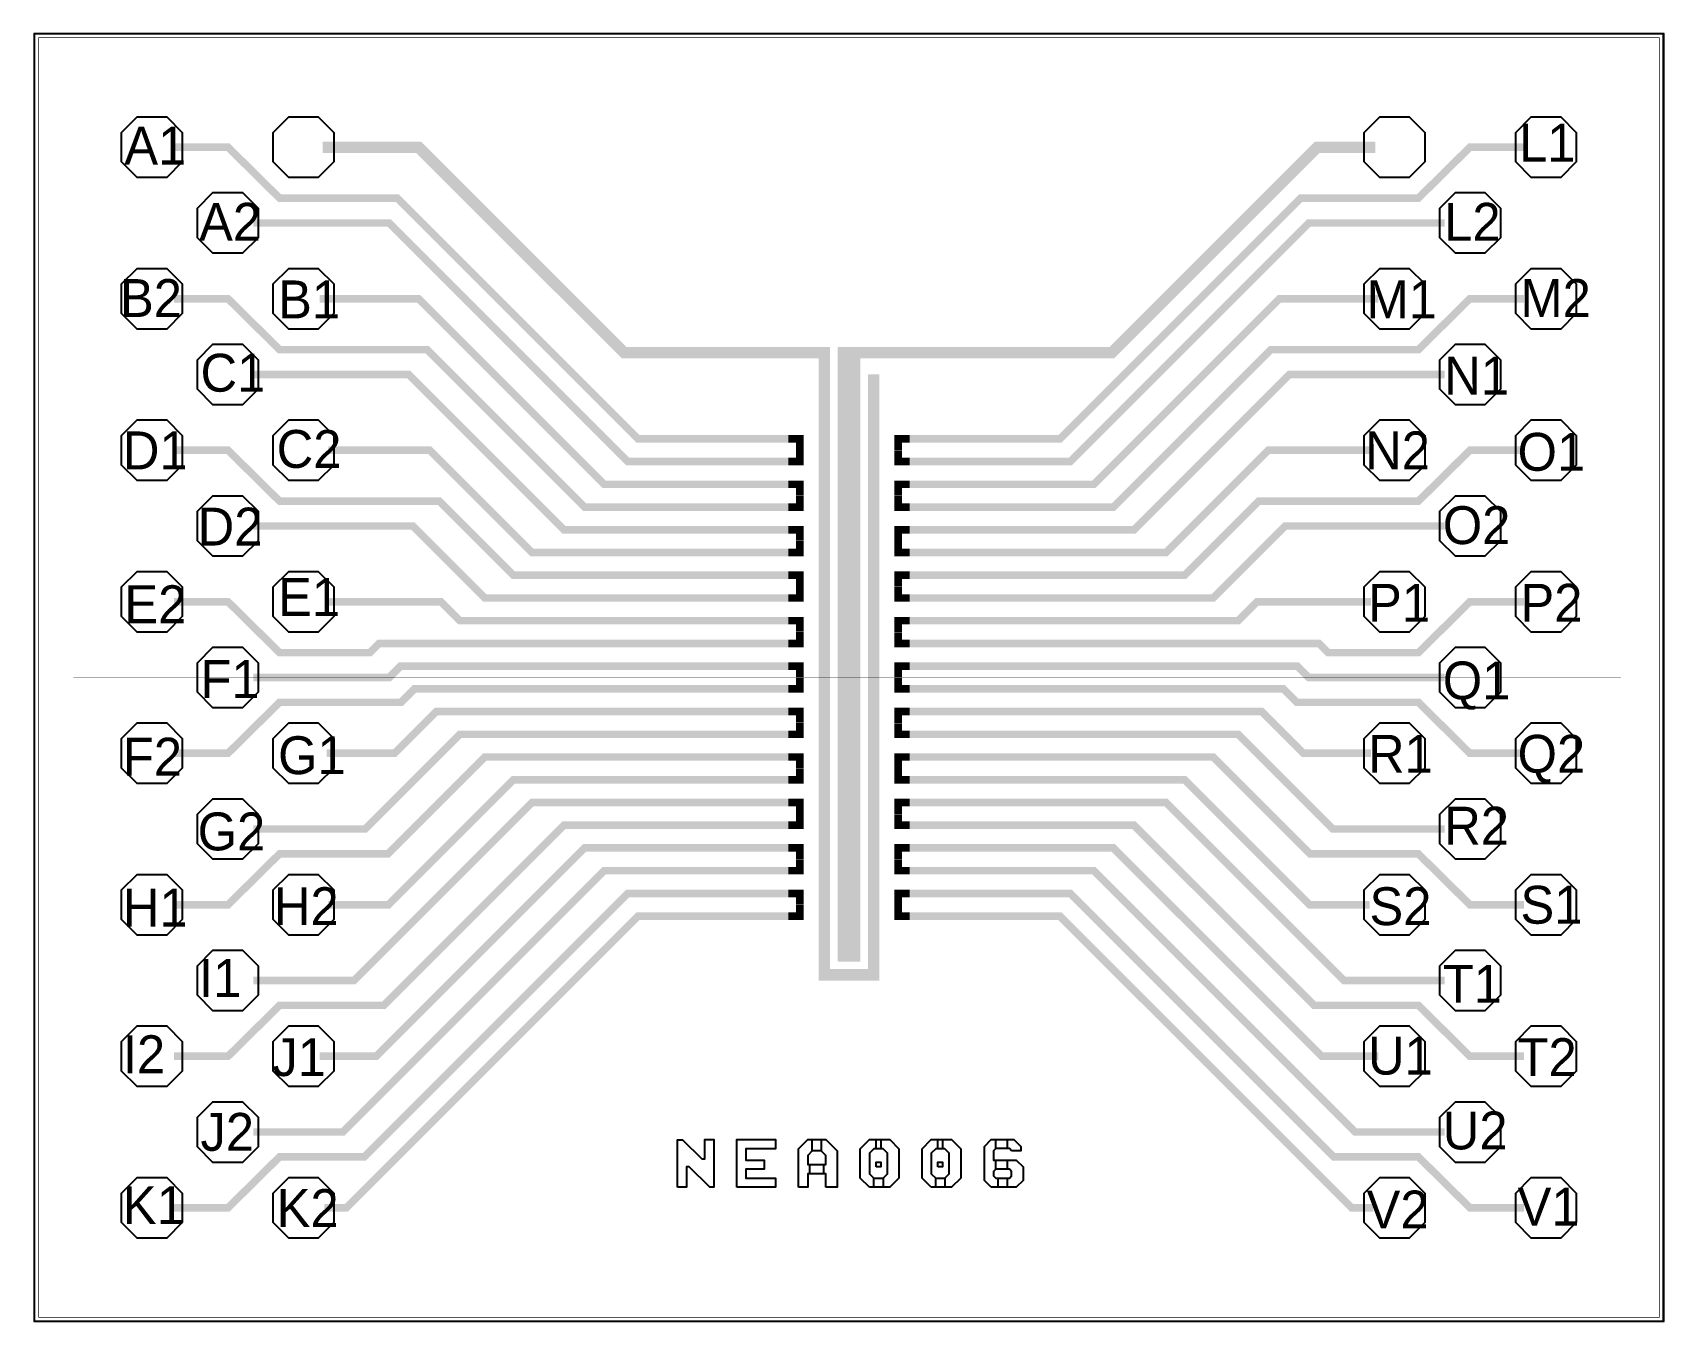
# Model space of a CAD drawing. Extents: x -10775 to 10762, y -8512 to 8512.
import ezdxf
from ezdxf.enums import TextEntityAlignment as Align

# ---------------------------------------------------------------- set-up
doc = ezdxf.new("R2010")
doc.units = 0
for name, color, linetype in [('L8D0', 1, 'CONTINUOUS'), ('L99D0', 2, 'CONTINUOUS'), ('L9D0', 3, 'CONTINUOUS')]:
    doc.layers.add(name, color=color, linetype=linetype)

# ---------------------------------------------------------------- blocks, each defined once
blk = doc.blocks.new('LINEAR_CELL1')
at = {"layer": 'L8D0', "const_width": 100}
for points in [[(50, -18), (50, 134), (201.5, 134)], [(350, -18), (350, 134), (204.5, 134)]]:
    blk.add_lwpolyline(points, dxfattribs=at)
blk = doc.blocks.new('INSIDE_LINEAR_006')
at = {"layer": 'L8D0'}
for points, const_width in [([(1160.8, 8279.1), (1160.8, 250.7)], 300), ([(349.9, 8285.9), (910.8, 8285.9)], 150), ([(835.8, 8210.9), (835.8, 74.9), (1485.8, 74.9), (1485.8, 7999.9)], 150), ([(1968.6, 8285.9), (1010.8, 8285.9)], 150)]:
    blk.add_lwpolyline(points, dxfattribs=dict(at, const_width=const_width))
at = {"yscale": -1}
for p, rotation in [((376.8, 6799.9), 90), ((1944.8, 7199.9), 270), ((376.8, 6199.9), 90), ((1944.8, 6599.9), 270), ((376.8, 5599.9), 90), ((1944.8, 5999.9), 270), ((376.8, 4999.9), 90), ((1944.8, 5399.9), 270), ((376.8, 4399.9), 90), ((1944.8, 4799.9), 270), ((376.8, 3799.9), 90), ((1944.8, 4199.9), 270), ((376.8, 3199.9), 90), ((1944.8, 3599.9), 270), ((376.8, 2599.9), 90), ((1944.8, 2999.9), 270), ((376.8, 1999.9), 90), ((1944.8, 2399.9), 270), ((376.8, 1399.9), 90), ((1944.8, 1799.9), 270), ((376.8, 799.9), 90), ((1944.8, 1199.9), 270)]:
    blk.add_blockref('LINEAR_CELL1', p, dxfattribs=dict(at, rotation=rotation))
blk = doc.blocks.new('POGOPAD_OCTAGON')
at = {"layer": 'L8D0'}
blk.add_lwpolyline([(-195, -400), (-400, -195), (-400, 195), (-195, 400), (195, 400), (400, 195), (400, -195), (195, -400)], close=True, dxfattribs=at)
blk = doc.blocks.new('SENSOR_WIRING')
at = {"layer": 'L8D0'}
for points, const_width in [([(-691, 3150), (-2783, 3150), (-5961, 6328), (-7516, 6328), (-8196, 7000), (-8909, 7000)], 100), ([(-671.6, 4286), (-2967, 4286), (-5681, 7000), (-6948, 7000)], 150), ([(527, 4286), (3467, 4286), (6181, 7000), (6948, 7000)], 150), ([(691, 3150), (2783, 3150), (5961, 6328), (7516, 6328), (8196, 7000), (8909, 7000)], 100), ([(-671, 2850), (-2920, 2850), (-6070, 6000), (-7862, 6000)], 100), ([(671, 2850), (2920, 2850), (6070, 6000), (7862, 6000)], 100), ([(-8909, 5000), (-8196, 5000), (-7516, 4328), (-5567, 4328), (-3489, 2250), (-696, 2250)], 100), ([(-6985, 5000), (-5683, 5000), (-3233, 2550), (-681, 2550)], 100), ([(6985, 5000), (5683, 5000), (3233, 2550), (681, 2550)], 100), ([(8909, 5000), (8196, 5000), (7516, 4328), (5567, 4328), (3489, 2250), (696, 2250)], 100), ([(-7862, 4000), (-5811, 4000), (-3761, 1950), (-696, 1950)], 100), ([(7862, 4000), (5811, 4000), (3761, 1950), (696, 1950)], 100), ([(-8909, 3000), (-8196, 3000), (-7516, 2328), (-5409, 2328), (-4431, 1350), (-686, 1350)], 100), ([(-6872, 3000), (-5533, 3000), (-4183, 1650), (-721, 1650)], 100), ([(8909, 3000), (8196, 3000), (7516, 2328), (5409, 2328), (4431, 1350), (686, 1350)], 100), ([(6872, 3000), (5533, 3000), (4183, 1650), (721, 1650)], 100), ([(-7862, 2000), (-5758, 2000), (-4808, 1050), (-681, 1050)], 100), ([(7862, 2000), (5758, 2000), (4808, 1050), (681, 1050)], 100), ([(-8909, 1000), (-8196, 1000), (-7516, 328), (-6322.9, 328), (-6200.9, 450), (-749, 450)], 100), ([(-6892, 1000), (-5386, 1000), (-5136, 750), (-696, 750)], 100), ([(6892, 1000), (5386, 1000), (5136, 750), (696, 750)], 100), ([(8909, 1000), (8196, 1000), (7516, 328), (6322.9, 328), (6200.9, 450), (749, 450)], 100), ([(-7862, 0), (-6068.9, 0), (-5918.9, 150), (-741, 150)], 100), ([(7862, 0), (6068.9, 0), (5918.9, 150), (741, 150)], 100), ([(-8909, -1000), (-8196, -1000), (-7516, -328), (-5912.9, -328), (-5734.9, -150), (-716, -150)], 100), ([(8909, -1000), (8196, -1000), (7516, -328), (5912.9, -328), (5734.9, -150), (716, -150)], 100), ([(-6892, -1000), (-5997.9, -1000), (-5447.9, -450), (-721, -450)], 100), ([(6892, -1000), (5997.9, -1000), (5447.9, -450), (721, -450)], 100), ([(-7862, -2000), (-6385.9, -2000), (-5135.9, -750), (-696, -750)], 100), ([(7862, -2000), (6385.9, -2000), (5135.9, -750), (696, -750)], 100), ([(-8909, -3000), (-8196, -3000), (-7516, -2328), (-6085.9, -2328), (-4807.9, -1050), (-681, -1050)], 100), ([(8909, -3000), (8196, -3000), (7516, -2328), (6085.9, -2328), (4807.9, -1050), (681, -1050)], 100), ([(-6872, -3000), (-6080.9, -3000), (-4430.9, -1350), (-686, -1350)], 100), ([(6872, -3000), (6080.9, -3000), (4430.9, -1350), (686, -1350)], 100), ([(-7862, -4000), (-6532.9, -4000), (-4182.9, -1650), (-721, -1650)], 100), ([(7862, -4000), (6532.9, -4000), (4182.9, -1650), (721, -1650)], 100), ([(-8909, -5000), (-8196, -5000), (-7516, -4328), (-6138.9, -4328), (-3760.9, -1950), (-696, -1950)], 100), ([(8909, -5000), (8196, -5000), (7516, -4328), (6138.9, -4328), (3760.9, -1950), (696, -1950)], 100), ([(-6985, -5000), (-6238.9, -5000), (-3488.9, -2250), (-696, -2250)], 100), ([(6985, -5000), (6238.9, -5000), (3488.9, -2250), (696, -2250)], 100), ([(-7862, -6000), (-6682.9, -6000), (-3232.9, -2550), (-681, -2550)], 100), ([(7862, -6000), (6682.9, -6000), (3232.9, -2550), (681, -2550)], 100), ([(-671, -2850), (-2919.9, -2850), (-6397.9, -6328), (-7516, -6328), (-8196, -7000), (-8909, -7000)], 100), ([(671, -2850), (2919.9, -2850), (6397.9, -6328), (7516, -6328), (8196, -7000), (8909, -7000)], 100), ([(-691, -3150), (-2782.9, -3150), (-6632.9, -7000), (-6923, -7000)], 100), ([(691, -3150), (2782.9, -3150), (6632.9, -7000), (6923, -7000)], 100)]:
    blk.add_lwpolyline(points, dxfattribs=dict(at, const_width=const_width))
blk = doc.blocks.new('SENSOR_FRAME')
at = {"layer": 'L8D0', "const_width": 10}
blk.add_lwpolyline([(-10700, -8445), (10695, -8445), (10695, 8445), (-10695, 8445), (-10695, -8440)], dxfattribs=at)
at = {"layer": 'L99D0'}
blk.add_lwpolyline([(-10750, -8500), (-10750, 8500), (10750, 8500), (10750, -8500)], close=True, dxfattribs=at)
at = {"layer": 'L99D0', "const_width": 0.1}
for points in [[(0, 8432.4), (0, -8501.8)], [(-10239.5, 0), (10188.9, 0)]]:
    blk.add_lwpolyline(points, dxfattribs=at)
at = {"layer": 'L9D0', "const_width": 25}
blk.add_lwpolyline([(-10762.5, -8500), (10750, -8500), (10750, 8500), (-10750, 8500), (-10750, -8487.5)], dxfattribs=at)
at = {"rotation": 90}
for p in [(-9200, 7000), (-7200, 7000), (7200, 7000), (9200, 7000), (-8200, 6000), (8200, 6000), (-9200, 5000), (-7200, 5000), (7200, 5000), (9200, 5000), (-8200, 4000), (8200, 4000), (-9200, 3000), (-7200, 3000), (7200, 3000), (9200, 3000), (-8200, 2000), (8200, 2000), (-9200, 1000), (-7200, 1000), (7200, 1000), (9200, 1000), (-8200, 0), (8200, 0), (-9200, -1000), (-7200, -1000), (7200, -1000), (9200, -1000), (-8200, -2000), (8200, -2000), (-9200, -3000), (-7200, -3000), (7200, -3000), (9200, -3000), (-8200, -4000), (8200, -4000), (-9200, -5000), (-7200, -5000), (7200, -5000), (9200, -5000), (-8200, -6000), (8200, -6000), (-9200, -7000), (-7200, -7000), (7200, -7000), (9200, -7000)]:
    blk.add_blockref('POGOPAD_OCTAGON', p, dxfattribs=at)
blk.add_blockref('SENSOR_WIRING', (0, 0))
at = {"layer": 'L8D0'}
for s, p in [('A1', (-9565, 7021)), ('L1', (8844, 7059)), ('A2', (-8578, 6015)), ('L2', (7857, 6015)), ('B2', (-9622, 5009)), ('B1', (-7535, 4991)), ('M1', (6832, 4991)), ('M2', (8863, 5009)), ('C1', (-8559, 4023)), ('N1', (7857, 3985)), ('D1', (-9584, 2998)), ('C2', (-7554, 3017)), ('N2', (6813, 2998)), ('O1', (8825, 2979)), ('D2', (-8597, 1992)), ('O2', (7838, 2011)), ('E1', (-7535, 1062)), ('E2', (-9565, 967)), ('P1', (6851, 986)), ('P2', (8863, 986)), ('F1', (-8559, -20)), ('Q1', (7838, -39)), ('F2', (-9584, -1045)), ('G1', (-7535, -1026)), ('R1', (6851, -1007)), ('Q2', (8825, -1007)), ('R2', (7857, -1956)), ('G2', (-8597, -2032)), ('H1', (-9584, -3038)), ('H2', (-7591, -3019)), ('S2', (6870, -3019)), ('S1', (8863, -3000)), ('I1', (-8578, -3967)), ('T1', (7838, -4043)), ('I2', (-9584, -4973)), ('J1', (-7610, -5011)), ('U1', (6851, -4992)), ('T2', (8825, -5011)), ('J2', (-8559, -5998)), ('U2', (7838, -5979)), ('K1', (-9584, -6966)), ('K2', (-7554, -7004)), ('V2', (6832, -7023)), ('V1', (8825, -6985))]:
    blk.add_text(s, height=500, dxfattribs=at).set_placement(p, align=Align.MIDDLE_LEFT)

msp = doc.modelspace()

# ---------------------------------------------------------------- linework, layer by layer
at = {"layer": 'L8D0'}
for points in [[(-2264.65, -6729.7), (-2264.65, -6101.7), (-2197.65, -6101.7), (-1943.65, -6355.7), (-1904.65, -6355.7), (-1904.65, -6099.7), (-1784.65, -6099.7), (-1784.65, -6729.7), (-1836.65, -6729.7), (-2108.65, -6457.7), (-2144.65, -6457.7), (-2144.65, -6729.7)], [(-1479.85, -6729.7), (-1479.85, -6099.7), (-969.85, -6099.7), (-969.85, -6219.7), (-1359.85, -6219.7), (-1359.85, -6369.7), (-1119.85, -6369.7), (-1119.85, -6489.7), (-1359.85, -6489.7), (-1359.85, -6609.7), (-969.85, -6609.7), (-969.85, -6729.7)], [(-665.05, -6729.7), (-665.05, -6219.7), (-545.05, -6099.7), (-365.05, -6099.7), (-365.05, -6249.7), (-485.05, -6249.7), (-545.05, -6309.7), (-545.05, -6429.7), (-335.05, -6429.7), (-335.05, -6549.7), (-545.05, -6549.7), (-545.05, -6729.7)], [(-305.05, -6729.7), (-305.05, -6549.7), (-515.05, -6549.7), (-515.05, -6429.7), (-305.05, -6429.7), (-305.05, -6309.7), (-365.05, -6249.7), (-485.05, -6249.7), (-485.05, -6099.7), (-305.05, -6099.7), (-155.05, -6249.7), (-155.05, -6729.7)], [(269.75, -6729.7), (149.75, -6609.7), (149.75, -6219.7), (269.75, -6099.7), (419.75, -6099.7), (419.75, -6219.7), (329.75, -6219.7), (269.75, -6279.7), (269.75, -6549.7), (329.75, -6609.7), (449.75, -6609.7), (449.75, -6729.7)], [(329.75, -6729.7), (329.75, -6609.7), (449.75, -6609.7), (509.75, -6549.7), (509.75, -6279.7), (449.75, -6219.7), (359.75, -6219.7), (359.75, -6099.7), (539.75, -6099.7), (659.75, -6219.7), (659.75, -6609.7), (539.75, -6729.7)], [(1084.55, -6729.7), (964.55, -6609.7), (964.55, -6219.7), (1084.55, -6099.7), (1234.55, -6099.7), (1234.55, -6219.7), (1144.55, -6219.7), (1084.55, -6279.7), (1084.55, -6549.7), (1144.55, -6609.7), (1264.55, -6609.7), (1264.55, -6729.7)], [(1144.55, -6729.7), (1144.55, -6609.7), (1264.55, -6609.7), (1324.55, -6549.7), (1324.55, -6279.7), (1264.55, -6219.7), (1174.55, -6219.7), (1174.55, -6099.7), (1354.55, -6099.7), (1474.55, -6219.7), (1474.55, -6609.7), (1354.55, -6729.7)], [(1877.35, -6729.5), (1787.35, -6639.5), (1787.35, -6189.5), (1877.35, -6099.5), (2087.35, -6099.5), (2087.35, -6219.5), (1937.35, -6219.5), (1907.35, -6249.5), (1907.35, -6369.5), (2087.35, -6369.5), (2087.35, -6489.5), (1937.35, -6489.5), (1907.35, -6519.5), (1907.35, -6579.5), (1937.35, -6609.5), (2087.35, -6609.5), (2087.35, -6729.5)], [(2147.35, -6249.5), (2117.35, -6219.5), (1937.35, -6219.5), (1937.35, -6099.5), (2177.35, -6099.5), (2267.35, -6189.5), (2267.35, -6249.5)], [(359.75, -6459.7), (359.75, -6399.7), (419.75, -6399.7), (419.75, -6459.7)], [(1174.55, -6459.7), (1174.55, -6399.7), (1234.55, -6399.7), (1234.55, -6459.7)], [(1967.35, -6729.5), (1967.35, -6609.5), (2117.35, -6609.5), (2147.35, -6579.5), (2147.35, -6519.5), (2117.35, -6489.5), (1937.35, -6489.5), (1937.35, -6369.5), (2207.35, -6369.5), (2297.35, -6459.5), (2297.35, -6639.5), (2207.35, -6729.5)]]:
    msp.add_lwpolyline(points, close=True, dxfattribs=at)

# ---------------------------------------------------------------- block references
for name, p in [('SENSOR_FRAME', (0, 0)), ('INSIDE_LINEAR_006', (-1160.8, -3999.9))]:
    msp.add_blockref(name, p)

doc.saveas('drawing.dxf')
